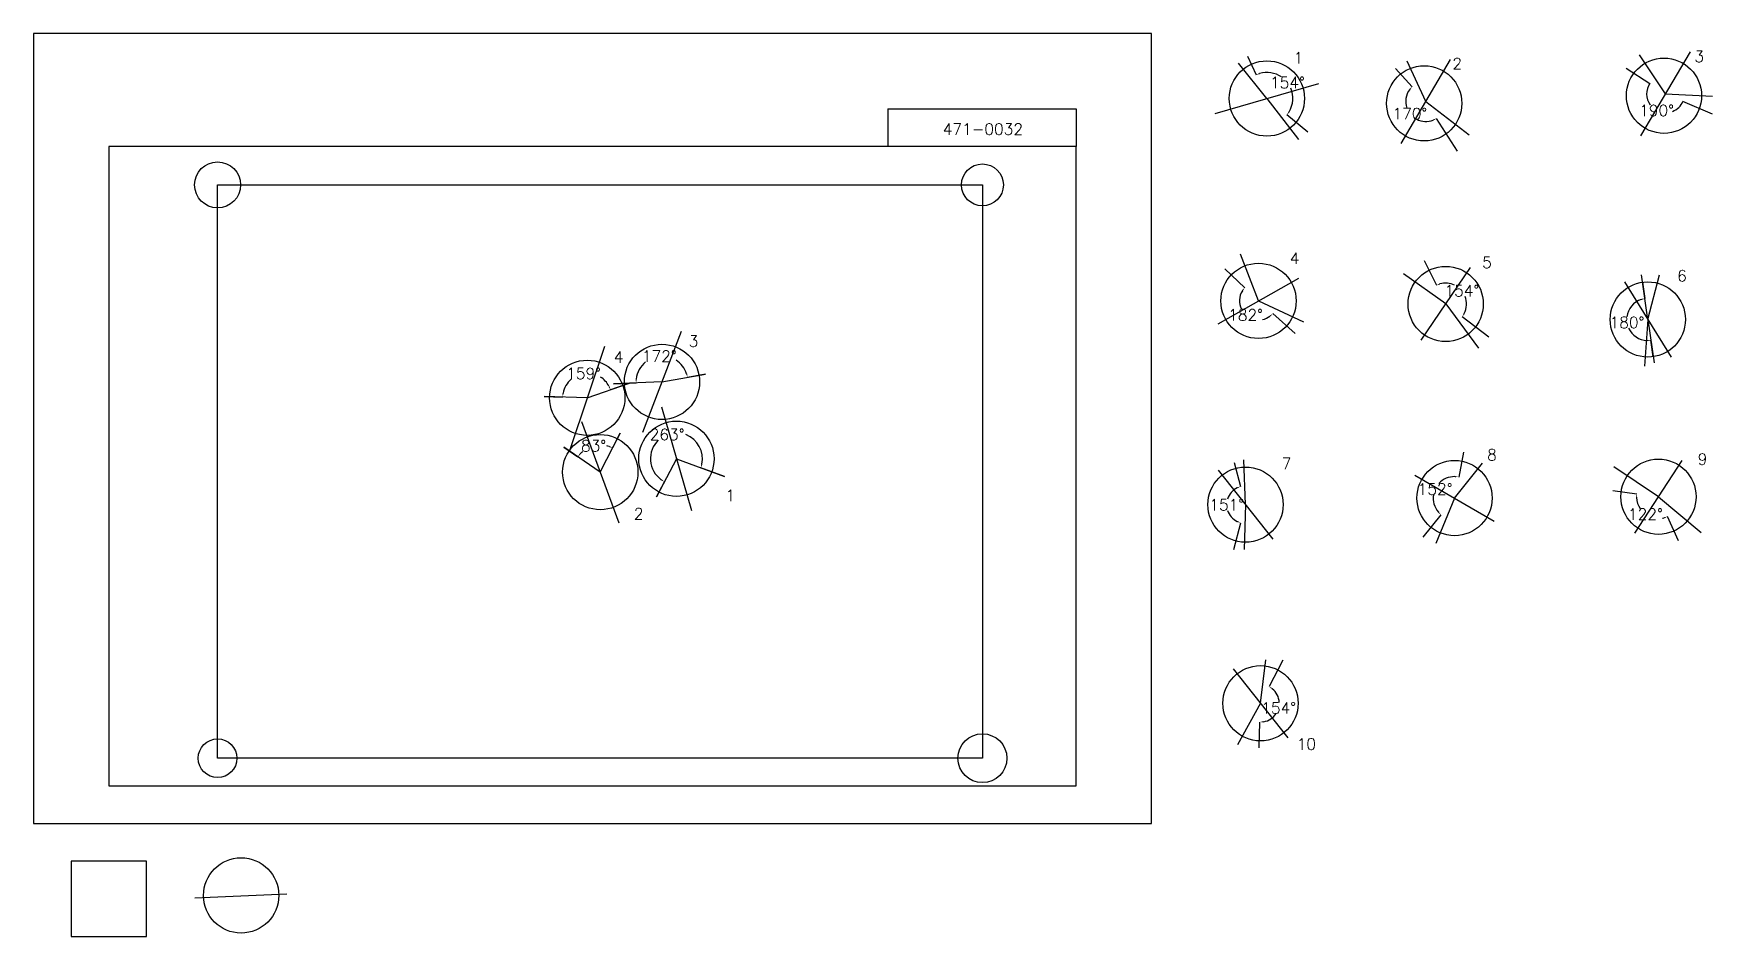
# Model space of a CAD drawing. Extents: x 0 to 2230150, y -150000 to 1050000.
import ezdxf

# ---------------------------------------------------------------- set-up
doc = ezdxf.new("R2010")
doc.units = 0
doc.header["$MEASUREMENT"] = 0
doc.layers.get('0').update_dxf_attribs({"linetype": 'CONTINUOUS'})
doc.layers.get('Defpoints').update_dxf_attribs({"linetype": 'CONTINUOUS'})
for name, color, linetype in [('_0-0_', 7, 'CONTINUOUS'), ('_0-1_V-nasSTD', 7, 'CONTINUOUS'), ('_0-2_番号', 7, 'CONTINUOUS'), ('ADD_LINE', 7, 'CONTINUOUS'), ('文字', 7, 'CONTINUOUS'), ('画像', 7, 'CONTINUOUS')]:
    doc.layers.add(name, color=color, linetype=linetype)
doc.layers.add('位置合わせ用', color=7, linetype='CONTINUOUS', plot=False)
doc.styles.get("Standard").update_dxf_attribs({"font": 'txt', "height": 15000, "bigfont": 'bigfont.shx'})
doc.dimstyles.get("Standard").update_dxf_attribs({"dimtxt": 0.18, "dimasz": 0.18, "dimexe": 0.18, "dimexo": 0.0625, "dimgap": 0.09, "dimtad": 0, "dimtih": 1, "dimtoh": 1, "dimdec": 4, "dimzin": 0, "dimdsep": 46, "dimtxsty": 'Standard', "dimcen": 0.09, "dimadec": 0, "dimazin": 0, "dimtfac": 1, "dimtdec": 4, "dimtofl": 0, "dimtmove": 0, "dimatfit": 3, "dimfxl": 1, "dimtolj": 1, "dimtzin": 0, "dimarcsym": 0})
picture_1 = doc.add_image_def('image1.jpg', size_in_pixel=(800, 600))

# ---------------------------------------------------------------- blocks, each defined once
blk = doc.blocks.new('-000-CCURVE_ORG002')
at = {"layer": '_0-0_', "color": 5, "linetype": 'Continuous'}
for p, q in [((30, -10), (10, -10)), ((10, -10), (10, -30)), ((30, -30), (30, -10)), ((10, -30), (30, -30))]:
    blk.add_line(p, q, dxfattribs=at)
blk = doc.blocks.new('-008-$$ATRU$$11$$背景色$$色$$0_0_0')
at = {"layer": '_0-2_番号'}
blk.add_blockref('-000-CCURVE_ORG002', (0, 0), dxfattribs=at)
blk = doc.blocks.new('*D27')
at = {"layer": 'ADD_LINE', "color": 0, "linetype": 'Continuous', "lineweight": -2}
for p, q in [((1612482, 1019756), (1623866, 995044)), ((1692790, 918934), (1664951, 941812))]:
    blk.add_line(p, q, dxfattribs=at)
for start, end in [(55.935441, 106.423298), (328.898292, 23.176446)]:
    blk.add_arc((1638300, 963714), 34496, start, end, dxfattribs=at)
at = {"layer": 'ADD_LINE', "color": 0}
for points in [[(1628254, 997582), (1628840, 996022), (1623866, 995045)], [(1667157, 946376), (1668518, 945414), (1664951, 941812)]]:
    blk.add_solid(points, dxfattribs=at)
at = {"layer": 'Defpoints', "color": 0}
for p in [(1612482, 1019756), (1638300, 963714), (1672046, 970868), (1692790, 918934)]:
    blk.add_point(p, dxfattribs=at)
at = {"layer": 'ADD_LINE', "color": 0, "linetype": 'Continuous', "insert": (1665608, 984790), "char_height": 15000, "attachment_point": 5}
blk.add_mtext('\\A1;154%%d', dxfattribs=at)
blk = doc.blocks.new('*D28')
at = {"color": 0, "linetype": 'Continuous', "lineweight": -2}
for p, q in [((1809179, 1003391), (1831324, 979396)), ((1891517, 893504), (1863720, 937271))]:
    blk.add_line(p, q, dxfattribs=at)
for start, end in [(143.458517, 199.177328), (242.968088, 291.666013)]:
    blk.add_arc((1849418, 959791), 26678, start, end, dxfattribs=at)
at = {"color": 0}
for points in [[(1828604, 975119), (1827364, 976233), (1831324, 979396)], [(1859646, 934256), (1858888, 935740), (1863721, 937271)]]:
    blk.add_solid(points, dxfattribs=at)
at = {"layer": 'Defpoints', "color": 0}
for p in [(1809179, 1003391), (1849418, 959791), (1823088, 955491), (1891518, 893504)]:
    blk.add_point(p, dxfattribs=at)
at = {"color": 0, "linetype": 'Continuous', "insert": (1828270, 943528), "char_height": 15000, "attachment_point": 5}
blk.add_mtext('\\A1;170%%d', dxfattribs=at)
blk = doc.blocks.new('*D31')
at = {"layer": 'ADD_LINE', "color": 0, "linetype": 'Continuous', "lineweight": -2}
for p, q in [((2115662, 1004203), (2146913, 983688)), ((2230150, 942907), (2190978, 959896))]:
    blk.add_line(p, q, dxfattribs=at)
for start, end in [(146.716384, 215.556167), (291.744567, 336.55299)]:
    blk.add_arc((2167922, 969896), 25131, start, end, dxfattribs=at)
at = {"layer": 'ADD_LINE', "color": 0}
for points in [[(2146913, 983688), (2146913, 983688), (2146913, 983688)], [(2190978, 959896), (2190978, 959896), (2190978, 959896)]]:
    blk.add_solid(points, dxfattribs=at)
at = {"layer": 'Defpoints', "color": 0}
for p in [(2115662, 1004204), (2167922, 969896), (2146156, 957332), (2230150, 942907)]:
    blk.add_point(p, dxfattribs=at)
at = {"layer": 'ADD_LINE', "color": 0, "linetype": 'Continuous', "insert": (2155982, 947782), "char_height": 15000, "attachment_point": 5}
blk.add_mtext('\\A1;190%%d', dxfattribs=at)
blk = doc.blocks.new('*D492')
at = {"color": 0, "linetype": 'Continuous', "lineweight": -2}
for p, q in [((1582560, 737261), (1608834, 712185)), ((1675657, 651191), (1646046, 677753))]:
    blk.add_line(p, q, dxfattribs=at)
for start, end in [(147.654398, 205.986177), (282.024317, 306.788949)]:
    blk.add_arc((1627174, 694681), 25352, start, end, dxfattribs=at)
at = {"color": 0}
for points in [[(1606412, 707733), (1605099, 708759), (1608834, 712185)], [(1642919, 673763), (1641794, 674993), (1646046, 677753)]]:
    blk.add_solid(points, dxfattribs=at)
at = {"layer": 'Defpoints', "color": 0}
for p in [(1582560, 737262), (1627174, 694681), (1602920, 687300), (1675658, 651190)]:
    blk.add_point(p, dxfattribs=at)
at = {"color": 0, "linetype": 'Continuous', "insert": (1609955, 676073), "char_height": 15000, "attachment_point": 5}
blk.add_mtext('\\A1;182%%d', dxfattribs=at)
blk = doc.blocks.new('*D493')
at = {"color": 0, "linetype": 'Continuous', "lineweight": -2}
for p, q in [((1847215, 748386), (1863522, 715452)), ((1933285, 646506), (1897834, 673710))]:
    blk.add_line(p, q, dxfattribs=at)
for start, end in [(64.877904, 105.999917), (332.840982, 21.383423)]:
    blk.add_arc((1875830, 690596), 27737, start, end, dxfattribs=at)
at = {"color": 0}
for points in [[(1867883, 718035), (1868485, 716481), (1863522, 715453)], [(1899804, 678380), (1901213, 677489), (1897835, 673710)]]:
    blk.add_solid(points, dxfattribs=at)
at = {"layer": 'Defpoints', "color": 0}
for p in [(1847214, 748386), (1887525, 715747), (1875830, 690596), (1933286, 646506)]:
    blk.add_point(p, dxfattribs=at)
at = {"color": 0, "linetype": 'Continuous', "insert": (1897257, 708209), "char_height": 15000, "attachment_point": 5}
blk.add_mtext('\\A1;154%%d', dxfattribs=at)
blk = doc.blocks.new('*D494')
at = {"color": 0, "linetype": 'Continuous', "lineweight": -2}
for p, q in [((2097719, 442479), (2129651, 438247)), ((2185031, 375777), (2170441, 407971))]:
    blk.add_line(p, q, dxfattribs=at)
for start, end in [(182.32444, 213.011449), (280.28229, 284.506363)]:
    blk.add_arc((2158450, 434431), 29051, start, end, dxfattribs=at)
at = {"color": 0}
for points in [[(2130255, 433215), (2128590, 433290), (2129651, 438247)], [(2166004, 405520), (2165449, 407092), (2170441, 407970)]]:
    blk.add_solid(points, dxfattribs=at)
at = {"layer": 'Defpoints', "color": 0}
for p in [(2097719, 442479), (2158450, 434431), (2134111, 418569), (2185032, 375776)]:
    blk.add_point(p, dxfattribs=at)
at = {"color": 0, "linetype": 'Continuous', "insert": (2141135, 411104), "char_height": 15000, "attachment_point": 5}
blk.add_mtext('\\A1;122%%d', dxfattribs=at)
blk = doc.blocks.new('*D495')
at = {"color": 0, "linetype": 'Continuous', "lineweight": -2}
for p, q in [((1899485, 493442), (1893065, 460614)), ((1845899, 380648), (1869761, 410403))]:
    blk.add_line(p, q, dxfattribs=at)
for start, end in [(88.997379, 136.834749), (170.916699, 221.208715)]:
    blk.add_arc((1887594, 432640), 28505, start, end, dxfattribs=at)
at = {"color": 0}
for points in [[(1888005, 460311), (1888181, 461969), (1893065, 460615)], [(1865573, 413259), (1866726, 414463), (1869761, 410403)]]:
    blk.add_solid(points, dxfattribs=at)
at = {"layer": 'Defpoints', "color": 0}
for p in [(1899486, 493442), (1869381, 454567), (1887594, 432640), (1845899, 380648)]:
    blk.add_point(p, dxfattribs=at)
at = {"color": 0, "linetype": 'Continuous', "insert": (1861739, 444640), "char_height": 15000, "attachment_point": 5}
blk.add_mtext('\\A1;152%%d', dxfattribs=at)
blk = doc.blocks.new('*D496')
at = {"color": 0, "linetype": 'Continuous', "lineweight": -2}
for p, q in [((1594921, 479957), (1603443, 448007)), ((1594453, 364310), (1603625, 399771))]:
    blk.add_line(p, q, dxfattribs=at)
for start, end in [(116.442259, 162.722612), (197.730428, 243.989803)]:
    blk.add_arc((1609870, 423913), 24936, start, end, dxfattribs=at)
at = {"color": 0}
for points in [[(1599060, 445461), (1598471, 447020), (1603443, 448007)], [(1598646, 400720), (1599223, 402284), (1603625, 399771)]]:
    blk.add_solid(points, dxfattribs=at)
at = {"layer": 'Defpoints', "color": 0}
for p in [(1594921, 479958), (1587247, 434403), (1609870, 423913), (1594453, 364310)]:
    blk.add_point(p, dxfattribs=at)
at = {"color": 0, "linetype": 'Continuous', "insert": (1584933, 423819), "char_height": 15000, "attachment_point": 5}
blk.add_mtext('\\A1;151%%d', dxfattribs=at)
blk = doc.blocks.new('*D497')
at = {"color": 0, "linetype": 'Continuous', "lineweight": -2}
for p, q in [((2137280, 719501), (2140368, 697666)), ((2151611, 620534), (2148379, 642348))]:
    blk.add_line(p, q, dxfattribs=at)
for start, end in [(108.314688, 172.816777), (204.310121, 268.164898)]:
    blk.add_arc((2144282, 669994), 27948, start, end, dxfattribs=at)
at = {"color": 0}
for points in [[(2135690, 695715), (2135310, 697337), (2140368, 697666)], [(2143435, 641228), (2143339, 642892), (2148379, 642348)]]:
    blk.add_solid(points, dxfattribs=at)
at = {"layer": 'Defpoints', "color": 0}
for p in [(2137280, 719501), (2144282, 669994), (2122350, 652671), (2151611, 620534)]:
    blk.add_point(p, dxfattribs=at)
at = {"color": 0, "linetype": 'Continuous', "insert": (2116623, 665988), "char_height": 15000, "attachment_point": 5}
blk.add_mtext('\\A1;180%%d', dxfattribs=at)
blk = doc.blocks.new('*D662')
at = {"color": 0, "linetype": 'Continuous', "lineweight": -2}
for p, q in [((1659684, 217062), (1641346, 182000)), ((1628066, 100544), (1629066, 134978))]:
    blk.add_line(p, q, dxfattribs=at)
for start, end in [(2.755917, 50.881259), (279.845571, 326.395586)]:
    blk.add_arc((1629789, 159904), 24936, start, end, dxfattribs=at)
at = {"color": 0}
for points in [[(1645980, 179947), (1645064, 178555), (1641346, 182001)], [(1633993, 136166), (1634112, 134504), (1629066, 134978)]]:
    blk.add_solid(points, dxfattribs=at)
at = {"layer": 'Defpoints', "color": 0}
for p in [(1659684, 217062), (1629789, 159904), (1648804, 143771), (1628066, 100544)]:
    blk.add_point(p, dxfattribs=at)
at = {"color": 0, "linetype": 'Continuous', "insert": (1653916, 153603), "char_height": 15000, "attachment_point": 5}
blk.add_mtext('\\A1;154%%d', dxfattribs=at)
blk = doc.blocks.new('*D665')
at = {"layer": 'ADD_LINE', "color": 0, "linetype": 'Continuous', "lineweight": -2}
for p, q in [((770361, 584502), (800300, 585665)), ((892617, 597149), (868747, 592963))]:
    blk.add_line(p, q, dxfattribs=at)
for start, end in [(129.018522, 173.913227), (18.258694, 56.890642)]:
    blk.add_arc((834770, 587004), 34496, start, end, dxfattribs=at)
at = {"layer": 'ADD_LINE', "color": 0}
for points in [[(799636, 590690), (801301, 590634), (800300, 585665)], [(866720, 597609), (868337, 598015), (868747, 592963)]]:
    blk.add_solid(points, dxfattribs=at)
at = {"layer": 'Defpoints', "color": 0}
for p in [(848041, 618845), (770361, 584502), (834770, 587004), (892618, 597149)]:
    blk.add_point(p, dxfattribs=at)
at = {"layer": 'ADD_LINE', "color": 0, "linetype": 'Continuous', "insert": (831113, 621306), "char_height": 15000, "attachment_point": 5}
blk.add_mtext('\\A1;172%%d', dxfattribs=at)
blk = doc.blocks.new('*D668')
at = {"layer": 'ADD_LINE', "color": 0, "linetype": 'Continuous', "lineweight": -2}
for p, q in [((917912, 461309), (886339, 472953)), ((827508, 434141), (838023, 454304))]:
    blk.add_line(p, q, dxfattribs=at)
for start, end in [(348.067008, 68.614533), (134.316178, 234.144627)]:
    blk.add_arc((853975, 484890), 34496, start, end, dxfattribs=at)
at = {"layer": 'ADD_LINE', "color": 0}
for points in [[(886924, 477988), (888526, 477526), (886339, 472953)], [(833331, 456222), (834207, 457640), (838023, 454304)]]:
    blk.add_solid(points, dxfattribs=at)
at = {"layer": 'Defpoints', "color": 0}
for p in [(867274, 516719), (853975, 484890), (917912, 461308), (827508, 434140)]:
    blk.add_point(p, dxfattribs=at)
at = {"layer": 'ADD_LINE', "color": 0, "linetype": 'Continuous', "insert": (841553, 517072), "char_height": 15000, "attachment_point": 5}
blk.add_mtext('\\A1;263%%d', dxfattribs=at)
blk = doc.blocks.new('*D671')
at = {"layer": 'ADD_LINE', "color": 0, "linetype": 'Continuous', "lineweight": -2}
for p, q in [((791589, 585327), (766360, 576605)), ((678084, 567639), (702792, 566901))]:
    blk.add_line(p, q, dxfattribs=at)
for start, end in [(130.614517, 169.517553), (27.841483, 57.492394)]:
    blk.add_arc((735466, 565926), 32688, start, end, dxfattribs=at)
at = {"layer": 'ADD_LINE', "color": 0}
for points in [[(763606, 580861), (765135, 581524), (766360, 576605)], [(702494, 571962), (704151, 571785), (702792, 566901)]]:
    blk.add_solid(points, dxfattribs=at)
at = {"layer": 'Defpoints', "color": 0}
for p in [(716615, 592632), (791589, 585327), (678084, 567639), (735466, 565926)]:
    blk.add_point(p, dxfattribs=at)
at = {"layer": 'ADD_LINE', "color": 0, "linetype": 'Continuous', "insert": (730533, 598240), "char_height": 15000, "attachment_point": 5}
blk.add_mtext('\\A1;159%%d', dxfattribs=at)
blk = doc.blocks.new('*D674')
at = {"layer": 'ADD_LINE', "color": 0, "linetype": 'Continuous', "lineweight": -2}
for p, q in [((779261, 518924), (769203, 499223)), ((704315, 500187), (723000, 487431))]:
    blk.add_line(p, q, dxfattribs=at)
for start, end in [(130.442378, 137.733917), (70.900143, 76.244965)]:
    blk.add_arc((752797, 467090), 36078, start, end, dxfattribs=at)
at = {"layer": 'ADD_LINE', "color": 0}
for points in [[(725444, 491872), (726752, 490839), (723000, 487432)], [(764276, 500416), (764929, 501949), (769203, 499223)]]:
    blk.add_solid(points, dxfattribs=at)
at = {"layer": 'Defpoints', "color": 0}
for p in [(779261, 518924), (704314, 500187), (752464, 503167), (752797, 467090)]:
    blk.add_point(p, dxfattribs=at)
at = {"layer": 'ADD_LINE', "color": 0, "linetype": 'Continuous', "insert": (743876, 502048), "char_height": 15000, "attachment_point": 5}
blk.add_mtext('\\A1;83%%d', dxfattribs=at)

msp = doc.modelspace()

# ---------------------------------------------------------------- linework, layer by layer
at = {"layer": '_0-1_V-nasSTD', "color": 7, "linetype": 'Continuous'}
for p, q in [((1485000, 1050000), (0, 1050000)), ((0, 1050000), (0, 0)), ((1485000, 1050000), (0, 1050000)), ((0, 1050000), (0, 0)), ((1485000, 0), (1485000, 1050000)), ((1485000, 0), (1485000, 1050000)), ((1135000, 950000), (1135000, 900000)), ((1135000, 950000), (1385000, 950000)), ((1385000, 950000), (1385000, 900000)), ((1385000, 900000), (100000, 900000)), ((100000, 900000), (100000, 50000)), ((1385000, 50000), (1385000, 900000)), ((100000, 50000), (1385000, 50000)), ((0, 0), (1485000, 0)), ((0, 0), (1485000, 0))]:
    msp.add_line(p, q, dxfattribs=at)
at = {"layer": 'ADD_LINE', "color": 5, "linetype": 'Continuous'}
for p, q in [((1638300.12759, 963713.94411), (1600657, 1010465.5)), ((1849417.68706, 959791.40858), (1824731.61592, 1013095)), ((2167921.53926, 969895.92252), (2133337.061, 1021586.01265)), ((1638300.12759, 963713.94411), (1680185.5, 909330)), ((1849417.68706, 959791.40858), (1907070.5, 915461)), ((2167921.53926, 969895.92252), (2230150.4375, 966693.63309)), ((1627173.85936, 694681.42053), (1603053, 756584)), ((1875829.60478, 690595.69901), (1819695, 730821)), ((2144282.17651, 669993.66595), (2135874.84661, 729434.5)), ((2144282.17651, 669993.66595), (2159881.11393, 729434.5)), ((1627173.85936, 694681.42053), (1686782, 666999.5)), ((1875829.60478, 690595.69901), (1919233, 631868.5)), ((2144282.17651, 669993.66595), (2139973.5, 607862)), ((2144282.17651, 669993.66595), (2152852.5, 612158.5)), ((735465.75, 565925.94411), (791589.47296, 585326.52737)), ((834769.75, 587004.44411), (770360.81705, 584501.61563)), ((834769.75, 587004.44411), (892617.5, 597149)), ((735465.75, 565925.94411), (678083.5, 567639)), ((752797.25, 467090.44411), (779261, 518924)), ((752797.25, 467090.44411), (704314.5, 500187)), ((853974.75, 484889.94411), (827507.5, 434140.5)), ((853974.75, 484889.94411), (917912, 461308.5)), ((1609869.59541, 423912.59025), (1607859.5021, 483624.43754)), ((1887594.19761, 432639.77192), (1924592.5, 479202.5)), ((2158449.59821, 434430.75199), (2099218, 473956.5)), ((1609869.59541, 423912.59025), (1608159.50179, 364310.06247)), ((1887594.19761, 432639.77192), (1862762, 372404)), ((2158449.59821, 434430.75199), (2215384.5, 387018.5)), ((1629789, 159904), (1636845.5, 217647.28885)), ((1629789, 159904), (1599375.79815, 104642.5))]:
    msp.add_line(p, q, dxfattribs=at)
at = {"layer": 'ADD_LINE', "color": 1, "linetype": 'Continuous'}
for p, q in [((1816519.43706, 903878.65858), (1882315.93706, 1015704.15858)), ((2135023.28926, 913983.17252), (2200819.78926, 1025808.67252)), ((1569397.37759, 943664.44411), (1707202.87759, 983763.44411)), ((1843082.10478, 642335.94901), (1908577.10478, 738855.44901)), ((1573690.48436, 664418.92053), (1680657.23436, 724943.92053)), ((2113351.05151, 720119.29095), (2175213.30151, 619868.04095)), ((860444.68504, 654014.66064), (809094.81496, 519994.22759)), ((758234.50163, 633978.53669), (712696.99837, 497873.35153)), ((833925.25, 553792.69411), (874024.25, 415987.19411)), ((728042.66483, 534446.08174), (777551.83517, 399734.80648)), ((1573599.84541, 469670.84025), (1646139.34541, 378154.34025)), ((2126994.59821, 386171.00199), (2189904.59821, 482690.50199)), ((1835025.69761, 463233.02192), (1940162.69761, 402046.52192)), ((1593519.25, 205662.25), (1666058.75, 114145.75)), ((214262.32302, -98799.56876), (336470.78129, -93322.43898))]:
    msp.add_line(p, q, dxfattribs=at)
at = {"layer": 'ADD_LINE', "color": 5, "linetype": 'ByBlock'}
for centre in [(1638300.12759, 963713.94411), (1847299.84098, 957259.81804), (2165803.69318, 967364.33199), (1627173.85936, 694681.42053), (1875829.60478, 690595.69901), (2144282.17651, 669993.66595), (834769.75, 587004.44411), (735465.75, 565925.94411), (752797.25, 467090.44411), (853974.75, 484889.94411), (1609869.59541, 423912.59025), (1887594.19761, 432639.77192), (2158449.59821, 434430.75199), (1629789, 159904), (275704.61091, -95468.83904)]:
    msp.add_circle(centre, 50000, dxfattribs=at)
at = {"layer": '位置合わせ用', "color": 5, "linetype": 'Continuous'}
for centre, radius in [((244424.4, 848880.595), 30579.2687), ((1260424.4, 848880.595), 27848.33235), ((244424.4, 86880.595), 25672.78835), ((1260424.4, 86880.595), 32483.49996)]:
    msp.add_circle(centre, radius, dxfattribs=at)

# ---------------------------------------------------------------- block references
at = {"layer": '_0-0_', "xscale": 5000, "yscale": 5000, "zscale": 5000}
msp.add_blockref('-008-$$ATRU$$11$$背景色$$色$$0_0_0', (0, 0), dxfattribs=at)

# ---------------------------------------------------------------- texts
at = {"layer": '文字', "color": 5, "linetype": 'Continuous'}
for s, p in [('3', (2206162.5, 1012123.5)), ('1', (1673664.84659, 1010338.61449)), ('2', (1884735.5, 1002469.5)), ('4', (1668695.5, 743754)), ('5', (1924216.5, 738393)), ('6', (2183311.5, 720524.5)), ('3', (870134.469, 633629.11449)), ('4', (770830.469, 612550.61449)), ('8', (1930840.69761, 482615.93968)), ('9', (2210625.69761, 476897.98348)), ('7', (1657991.59541, 471180.02727)), ('1', (919038.5, 428632.5)), ('2', (797251, 404275)), ('10', (1677911, 98195.5))]:
    msp.add_text(s, height=15000, dxfattribs=at).set_placement(p)
at = {"layer": '文字', "linetype": 'Continuous'}
msp.add_text('471-0032', height=15000, dxfattribs=at).set_placement((1207698.06436, 915464.91089))

# ---------------------------------------------------------------- dimensions: what is measured, and where the dimension line sits
at = {"color": 5, "linetype": 'Continuous'}
for base, center, p1, p2, picture, middle in [((1823088.23526, 955490.96023), (1849417.68706, 959791.40858), (1809178.77504, 1003391.05715), (1891517.5, 893504), '*D28', (1828269.9978, 943527.67201)), ((1602919.66927, 687300.1765), (1627173.85936, 694681.42053), (1582560, 737261.5), (1675657.5, 651190.5), '*D492', (1609955.37168, 676073.03042)), ((1887525.02456, 715746.55986), (1875829.60478, 690595.69901), (1847214.5, 748386.5), (1933285.5, 646506), '*D493', (1897256.73514, 708208.95339)), ((2122350.14113, 652670.99813), (2144282.17651, 669993.66595), (2137279.85621, 719500.91301), (2151611.40936, 620533.75951), '*D497', (2116622.71578, 665988.26601)), ((1869381.14317, 454567.03326), (1887594.19761, 432639.77192), (1899485.5, 493442.5), (1845899, 380648), '*D495', (1861738.50652, 444639.91276)), ((1587247.09662, 434402.94997), (1609869.59541, 423912.59025), (1594921, 479957.5), (1594452.55209, 364310), '*D496', (1584933.35154, 423818.56891)), ((2134111.47282, 418568.6119), (2158449.59821, 434430.75199), (2097719, 442479), (2185031.5, 375776.5), '*D494', (2141135.0292, 411103.5675)), ((1648803.90553, 143771.4718), (1629789, 159904), (1659684.47103, 217061.94462), (1628066.5, 100544), '*D662', (1653916.18486, 153602.8851))]:
    dim = msp.add_angular_dim_3p(base=base, center=center, p1=p1, p2=p2, dimstyle='Standard', override={"dimasz": 5000, "dimtmove": 2}, dxfattribs=at)
    dim.commit()
    dim.dimension.update_dxf_attribs({"geometry": picture, "text_midpoint": middle})
at = {"layer": 'ADD_LINE', "color": 5, "linetype": 'Continuous'}
for base, center, p1, p2, override, picture, middle in [((1672045.78438, 970867.8893), (1638300.12759, 963713.94411), (1612481.5, 1019756.5), (1692790, 918933.5), {"dimasz": 5000, "dimtmove": 2}, '*D27', (1665608.30751, 984790.2719)), ((2146156.07889, 957332.10205), (2167921.53926, 969895.92252), (2115661.5, 1004203.5), (2230150.5, 942906.93528), {"dimtmove": 2}, '*D31', (2155981.84538, 947781.93238)), ((848041.34957, 618844.87327), (834769.75, 587004.44411), (770360.81705, 584501.61563), (892617.5, 597149), {"dimasz": 5000, "dimtmove": 2}, '*D665', (831112.50921, 621305.65216)), ((716615.43929, 592631.77437), (735465.75, 565925.94411), (678083.5, 567639), (791589.47296, 585326.52737), {"dimasz": 5000, "dimtmove": 2}, '*D671', (730532.81774, 598240.05501)), ((752464.07471, 503167.23074), (752797.25, 467090.44411), (704314.5, 500187), (779261, 518924), {"dimasz": 5000, "dimtmove": 2}, '*D674', (743875.54838, 502048.25839)), ((867274.49549, 516718.62699), (853974.75, 484889.94411), (827507.5, 434140.5), (917912, 461308.5), {"dimasz": 5000, "dimtmove": 2}, '*D668', (841553.16668, 517071.50019))]:
    dim = msp.add_angular_dim_3p(base=base, center=center, p1=p1, p2=p2, dimstyle='Standard', override=override, dxfattribs=at)
    dim.commit()
    dim.dimension.update_dxf_attribs({"geometry": picture, "text_midpoint": middle})

# ---------------------------------------------------------------- pictures from other files: only their frames are drawn
at = {"layer": '画像', "color": 5, "linetype": 'Continuous'}
image = msp.add_image(picture_1, insert=(244424.4, 86880.595), size_in_units=(1016000, 762000), dxfattribs=at)
image.dxf.flags = 7

doc.saveas('drawing.dxf')
